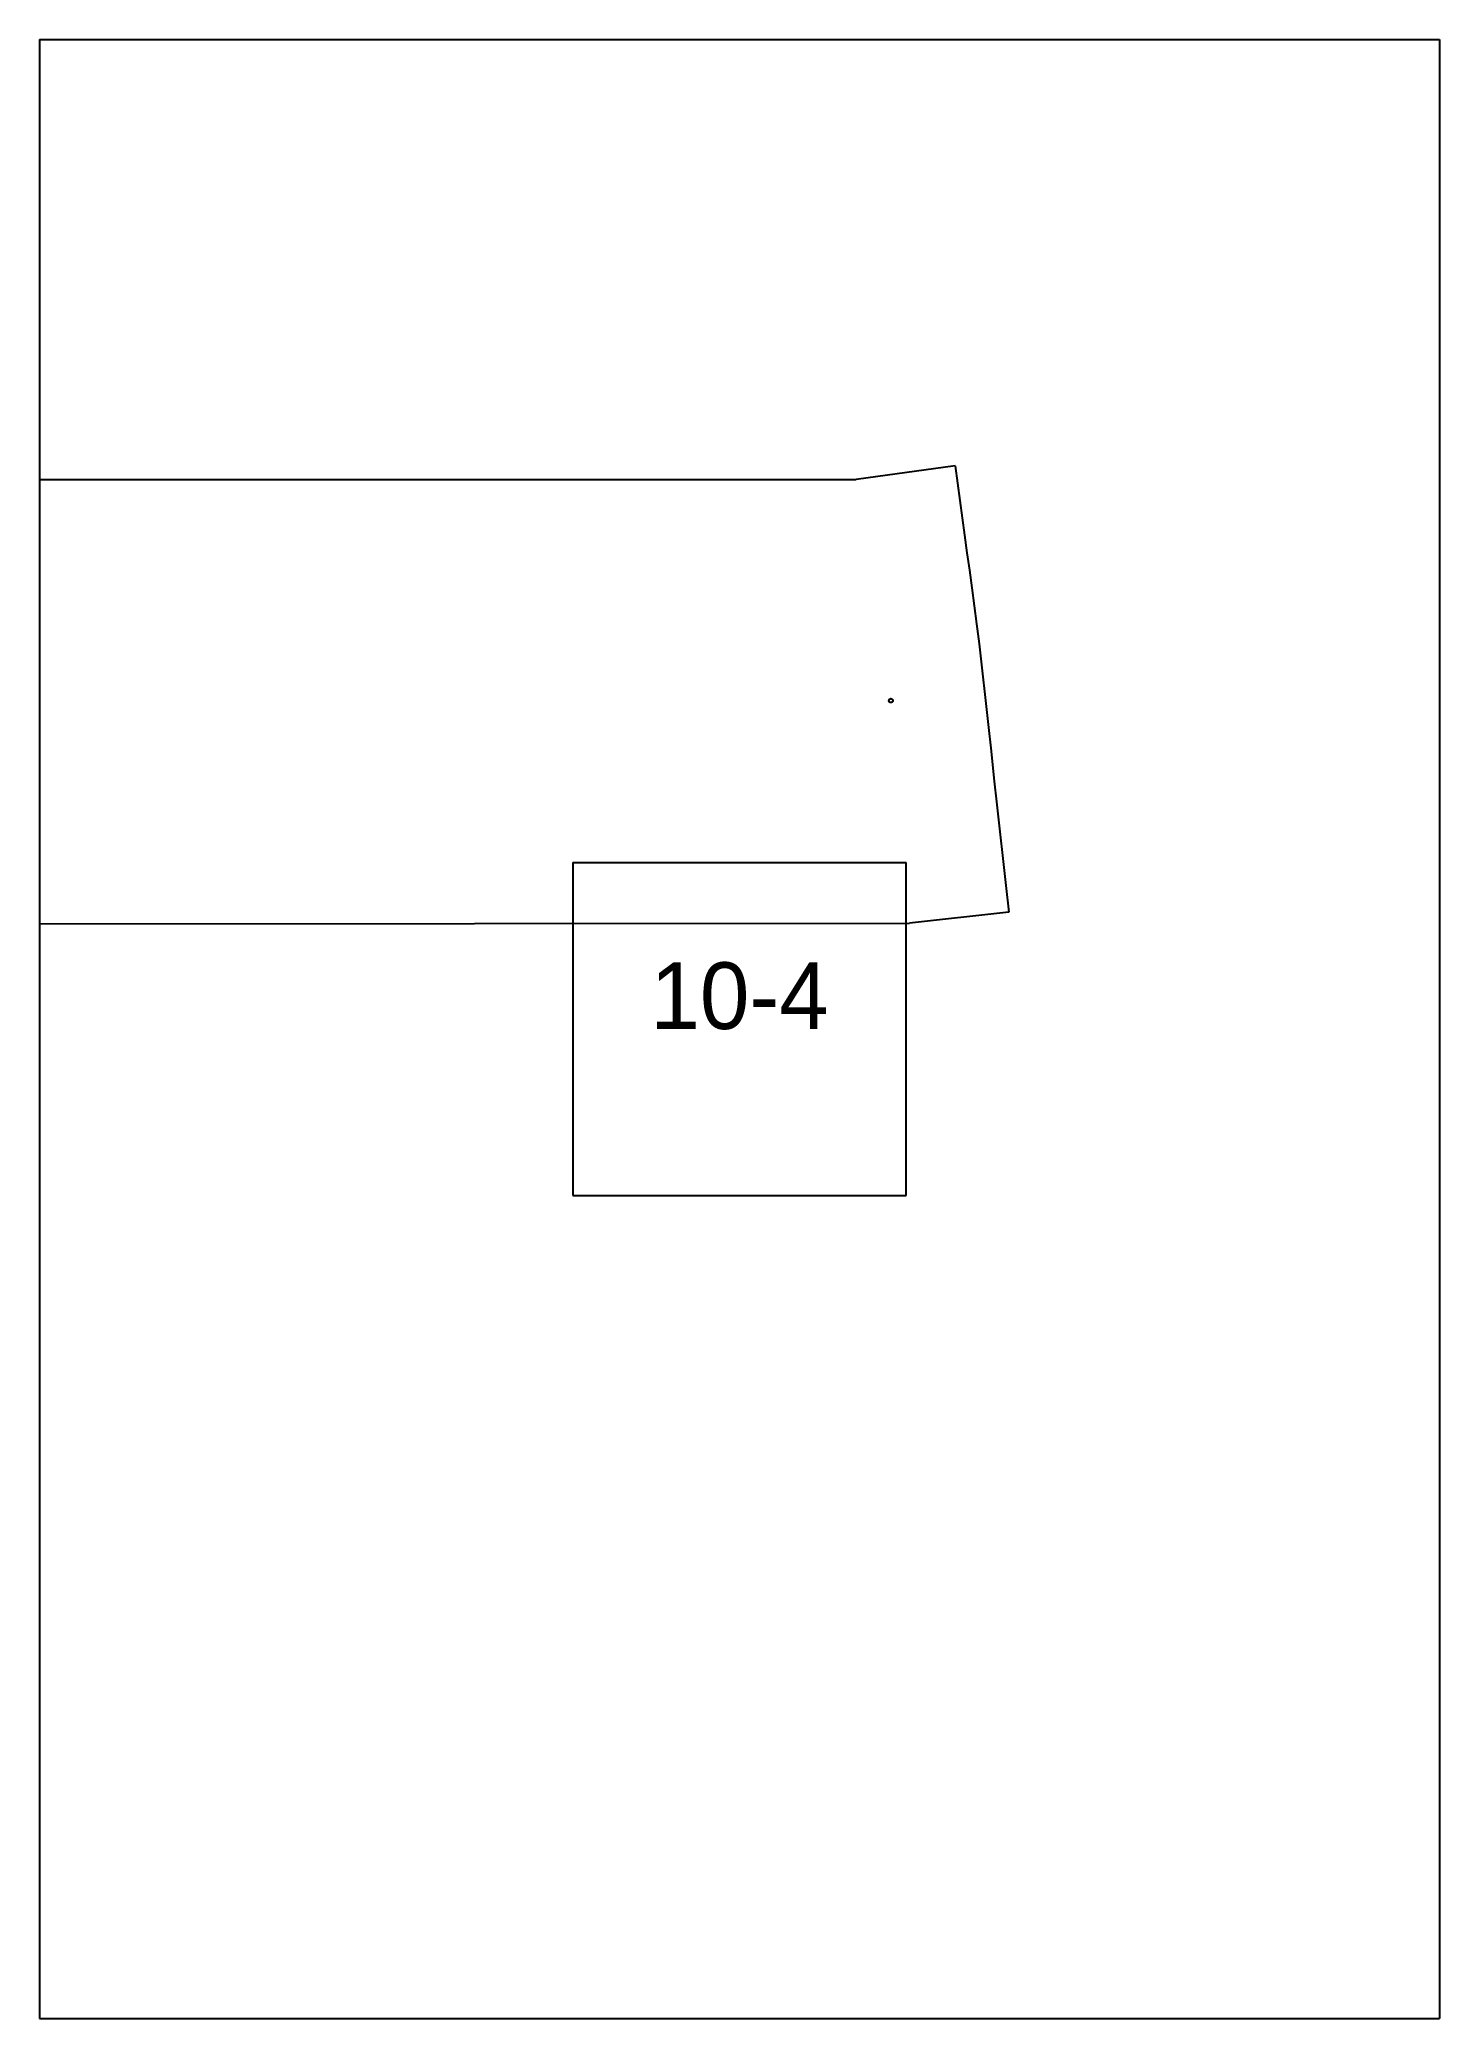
# Paper-space layout 'Plan 10-4' of a CAD drawing. Header units: metres, sheet in millimetres. Extents: x 0 to 210, y 0 to 297.
# The model-space entities are those that its viewports show. They can reach past a viewport. Long polylines and large blocks are cut down to what shows.
import ezdxf
from ezdxf.enums import TextEntityAlignment as Align

# ---------------------------------------------------------------- set-up
doc = ezdxf.new("R2010")
doc.units = ezdxf.units.M
for name, color, linetype in [('default', 7, 'Continuous'), ('mcircles', 7, 'Continuous'), ('TEXTLAYER', 7, 'Continuous'), ('VIEWPORTS', 7, 'Continuous')]:
    doc.layers.add(name, color=color, linetype=linetype)

msp = doc.modelspace()

# ---------------------------------------------------------------- linework, layer by layer
at = {"color": 9}
for p, q in [((630, -2376), (630, -2673)), ((630, -2376), (630, -2673)), ((840, -2376), (840, -2673)), ((840, -2376), (840, -2673)), ((420, -2673), (630, -2673)), ((420, -2673), (630, -2673)), ((630, -2673), (840, -2673)), ((630, -2673), (630, -2970)), ((630, -2673), (840, -2673)), ((630, -2673), (630, -2970)), ((840, -2673), (1050, -2673)), ((840, -2673), (840, -2970)), ((840, -2673), (1050, -2673)), ((840, -2673), (840, -2970)), ((710, -2796.5), (760, -2796.5)), ((710, -2796.5), (710, -2846.5)), ((760, -2846.5), (760, -2796.5)), ((710, -2846.5), (760, -2846.5)), ((420, -2970), (630, -2970)), ((630, -2970), (840, -2970)), ((840, -2970), (1050, -2970))]:
    msp.add_line(p, q, dxfattribs=at)
at = {"layer": 'default', "color": 7, "linetype": 'Continuous'}
for p, q in [((767.37, -2737), (752.5, -2739.01)), ((767.37, -2737), (767.72, -2739.58)), ((424.11, -2739.01), (752.5, -2739.01)), ((767.72, -2739.58), (768.07, -2742.16)), ((768.07, -2742.16), (768.42, -2744.76)), ((768.42, -2744.76), (768.77, -2747.39)), ((768.77, -2747.39), (769.12, -2750.02)), ((769.12, -2750.02), (769.48, -2752.65)), ((769.48, -2752.65), (769.83, -2755.3)), ((769.83, -2755.3), (770.2, -2757.99)), ((770.2, -2757.99), (770.56, -2760.68)), ((770.56, -2760.68), (770.96, -2763.71)), ((770.96, -2763.71), (771.4, -2767.74)), ((771.4, -2767.74), (771.85, -2771.77)), ((771.85, -2771.77), (772.29, -2775.8)), ((772.29, -2775.8), (772.74, -2779.82)), ((772.74, -2779.82), (773.18, -2783.85)), ((773.18, -2783.85), (773.62, -2787.88)), ((773.62, -2787.88), (774.07, -2791.9)), ((774.07, -2791.9), (774.51, -2795.93)), ((774.51, -2795.93), (774.96, -2799.96)), ((774.96, -2799.96), (775.4, -2803.98)), ((429.86, -2805.87), (760.49, -2805.63)), ((775.4, -2803.98), (760.49, -2805.63))]:
    msp.add_line(p, q, dxfattribs=at)
at = {"layer": 'mcircles', "color": 7, "linetype": 'Continuous'}
msp.add_circle((757.71, -2772.21), 0.3, dxfattribs=at)

# ---------------------------------------------------------------- texts
at = {"layer": 'TEXTLAYER', "color": 1}
msp.add_text('10-4', height=10, dxfattribs=at).set_placement((735, -2821.5), align=Align.CENTER)

psp = doc.layouts.new('Plan 10-4')

# ---------------------------------------------------------------- viewports
at = {"layer": 'VIEWPORTS'}
psp.add_viewport(center=(105, 148.5), size=(210, 297), view_center_point=(735, -2821.5), view_height=297, dxfattribs=at)

doc.saveas('drawing.dxf')
